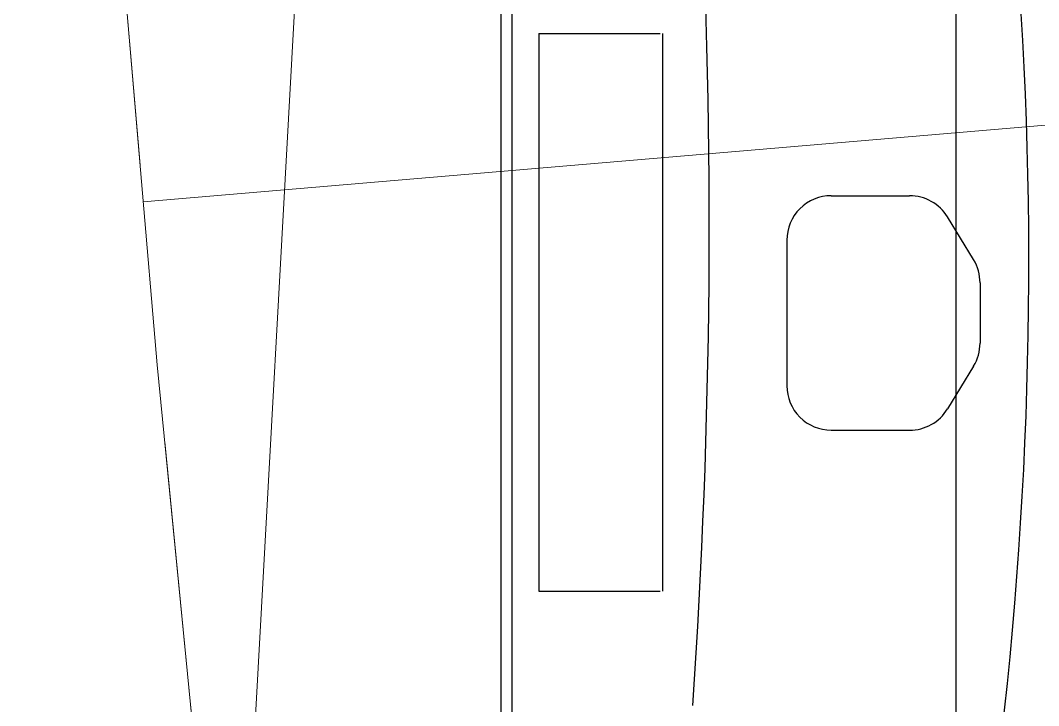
# Model space of a CAD drawing. Header units: millimetres. Extents: x -2078669 to -1085629, y -5987148 to 310365.
# Drawn here: x -1709394 to -1708478, y -1054849 to -1054232 of the extents above; entities that cross this region are included whole.
import ezdxf

# ---------------------------------------------------------------- set-up
doc = ezdxf.new("R2010")
doc.units = ezdxf.units.MM
doc.header["$LTSCALE"] = 500
doc.linetypes.add('561019', pattern=[1, 0.5, -0.5])
doc.layers.get('Defpoints').update_dxf_attribs({"color": 153})
for name, color, linetype, lineweight in [('D-BGD', 7, 'Continuous', 13), ('D-BYP-STR8', 5, 'Continuous', 25), ('D-BYP-STRB', 5, 'Continuous', 25)]:
    doc.layers.add(name, color=color, linetype=linetype, lineweight=lineweight)

# ---------------------------------------------------------------- blocks, each defined once
blk = doc.blocks.new('河川平面')
at = {"layer": 'D-BGD', "linetype": 'Continuous'}
blk.add_line((1605141.72, -2786601.16), (1601682.17, -2786895.58), dxfattribs=at)
at = {"layer": 'D-BGD', "linetype": '561019', "flags": 128}
blk.add_lwpolyline([(1604117.63, -2801667.3), (1603658.37, -2801699.75), (1603151.7, -2800721.06), (1602566.19, -2795926.48), (1601762.48, -2787733.02), (1601694.66, -2787042.35), (1600827.93, -2776857.6), (1599943.01, -2767240.27), (1599726.84, -2764893.34), (1598788.39, -2754963.8), (1597869.66, -2742698.35), (1597776.13, -2741725.31), (1597383.63, -2737656.45), (1596955.82, -2733671.1), (1596881.19, -2732974.21), (1595027.68, -2724476.06), (1594604.95, -2722538.67), (1594888.34, -2713738.23), (1595886.76, -2682804.92), (1595508.54, -2681697.07), (1584093.78, -2681621.47), (1568919.09, -2679328.09), (1567446.99, -2679105.92), (1555443.75, -2676375.95), (1555450.78, -2676293.49), (1555495.85, -2675787.66)], dxfattribs=at)
at = {"layer": 'D-BGD', "linetype": 'Continuous', "flags": 128}
blk.add_lwpolyline([(1597383.63, -2737656.45), (1597776.13, -2741725.31), (1597869.66, -2742698.35), (1598788.39, -2754963.8), (1599726.84, -2764893.34), (1599943.01, -2767240.27), (1600827.93, -2776857.6), (1601694.66, -2787042.35), (1601762.48, -2787733.02), (1602566.19, -2795926.48), (1603151.7, -2800721.06)], dxfattribs=at)
at = {"layer": 'D-BGD', "linetype": 'Continuous', "elevation": 366999.98, "flags": 128}
blk.add_lwpolyline([(1603298.22, -2835363.33), (1603152.48, -2823926.3), (1600405.82, -2822718.89), (1598997.87, -2816058.21), (1598328.92, -2809839.62), (1598049.5, -2792840.01), (1598377.13, -2788050.11), (1601762.48, -2787733.02), (1602660.61, -2771476.04), (1603041.56, -2760850.43), (1603554.09, -2748137.76), (1603478.1, -2740040.8)], dxfattribs=at)
at = {"layer": 'D-BGD', "linetype": 'Continuous', "extrusion": (0.879845, 0.091136, 0.466441), "elevation": 1326280.53}
blk.add_lwpolyline([(-2950345.84, -283885.38), (-2934237.47, -284529.77), (-2917933.66, -285106.33)], dxfattribs=at)
blk = doc.blocks.new('A$C45d7a2f6')
at = {"layer": 'D-BYP-STRB', "linetype": 'Continuous'}
for p, q in [((9010.07, 2878.95), (9010.07, 300.15)), ((9000.23, 2697.56), (9000.23, 803.59)), ((9034.51, 1906.78), (9143.52, 1906.78)), ((9034.51, 1906.78), (9034.51, 1404.93)), ((9145.54, 1906.78), (9145.54, 1404.93)), ((9297.52, 1760.89), (9367.94, 1760.89)), ((9425.51, 1703.31), (9402.09, 1741.72)), ((9257.52, 1720.89), (9257.52, 1589.81)), ((9431.36, 1682.49), (9431.36, 1628.22)), ((9425.51, 1607.39), (9402.09, 1568.99)), ((9297.52, 1549.81), (9367.94, 1549.81)), ((9297.52, 1549.81), (9367.94, 1549.81)), ((9034.51, 1404.93), (9143.52, 1404.93))]:
    blk.add_line(p, q, dxfattribs=at)
for centre, radius, start, end in [((5765.34, 1699.68), 3709.92, 347.42307, 11.32626), ((2877.27, 1734.5), 6310.46, 356.068623, 2.966628), ((9297.52, 1720.89), 40, 90, 180.00001), ((9367.94, 1720.89), 40, 31.37301, 90), ((9391.36, 1682.49), 40, 0, 31.37301), ((9391.36, 1628.22), 40, 328.62699, 0), ((9297.52, 1589.81), 40, 179.99999, 270), ((9367.94, 1589.81), 40, 270, 328.62699)]:
    blk.add_arc(centre, radius, start, end, dxfattribs=at)

msp = doc.modelspace()

# ---------------------------------------------------------------- linework, layer by layer
at = {"layer": 'Defpoints', "flags": 128}
msp.add_lwpolyline([(-1710538.99, -1019554.57), (-1708722.14, -1032318.3, -0.035364), (-1708552.48, -1034714.02), (-1708552.48, -1088391.85)], format="xyb", dxfattribs=at)

# ---------------------------------------------------------------- block references
at = {"layer": 'D-BGD'}
msp.add_blockref('河川平面', (-3310965.81, 1732500.18), dxfattribs=at)
at = {"layer": 'D-BYP-STR8'}
msp.add_blockref('A$C45d7a2f6', (-1717962.18, -1056150.67), dxfattribs=at)

doc.saveas('drawing.dxf')
